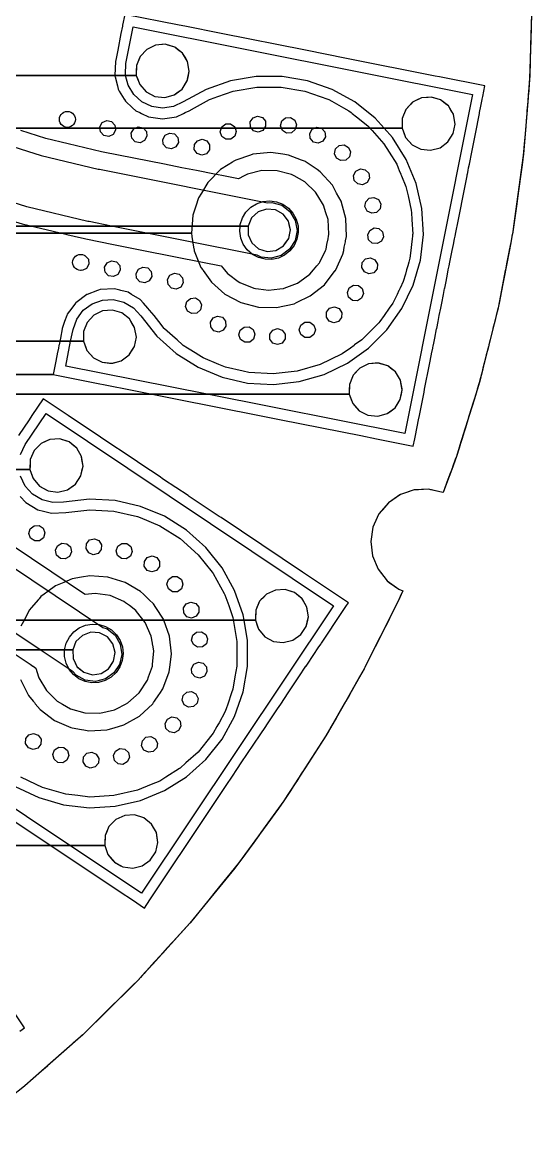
# Model space of a CAD drawing. Extents: x -26490 to 26500, y -26498 to 26498.
# Drawn here: x 16952 to 26500, y -21224 to -395 of the extents above; entities that cross this region are included whole.
import ezdxf

# ---------------------------------------------------------------- set-up
doc = ezdxf.new("R2010")
doc.units = 0
for name, color, linetype in [('L0D0', 1, 'CONTINUOUS'), ('L1D0', 2, 'CONTINUOUS'), ('L2D0', 3, 'CONTINUOUS'), ('L3D0', 4, 'CONTINUOUS')]:
    doc.layers.add(name, color=color, linetype=linetype)

msp = doc.modelspace()

# ---------------------------------------------------------------- linework, layer by layer
at = {"layer": 'L0D0'}
for points in [[(26500, 0), (26487.704, -450), (26487.135, -470.81), (26483.426, -606.566), (26474.865, -919.876), (26470.672, -1073.307), (26461.644, -1403.705), (26461.186, -1420.462), (26460.457, -1447.144), (26448.789, -1589.196), (26440.902, -1685.215), (26432.677, -1785.353), (26428.625, -1834.682), (26427.815, -1844.543), (26425.213, -1876.217), (26415.144, -1998.801), (26410.644, -2053.586), (26407.72, -2089.19), (26406.583, -2103.031), (26401.369, -2166.509), (26380.025, -2426.361), (26359.752, -2673.18), (26347.12, -2826.968), (26341.945, -2889.97), (26319.075, -3056.361), (26310.163, -3121.199), (26302.798, -3174.785), (26293.454, -3242.768), (26292.56, -3249.274), (26288.961, -3275.457), (26237.696, -3648.441), (26194.364, -3963.705), (26177.023, -4089.869), (26144.819, -4324.17), (26136.433, -4367.49), (26135.668, -4371.442), (26129.26, -4404.543), (26119.478, -4455.071), (26099.397, -4558.801), (26077.869, -4670), (26035.189, -4890.461), (26021.694, -4960.169), (26006.879, -5036.697), (25991.12, -5118.099), (25964.845, -5253.824), (25940.532, -5379.412), (25939.681, -5383.806), (25938.097, -5391.986), (25933.264, -5416.952), (25932.147, -5422.723), (25918.308, -5494.21), (25886.255, -5659.778), (25869.666, -5745.466), (25867.977, -5752.196), (25833.003, -5891.567), (25805.215, -6002.303), (25772.474, -6132.776), (25770.297, -6141.453), (25726.67, -6315.308), (25718.252, -6348.853), (25694.625, -6443.005), (25692.883, -6449.947), (25680.323, -6500), (25652.536, -6610.729), (25651.337, -6615.508), (25603.264, -6807.081), (25571.826, -6932.361), (25518.752, -7143.86), (25517.308, -7149.614), (25479.912, -7270.292), (25462.375, -7326.883), (25423.874, -7451.128), (25327.125, -7763.338), (25302.145, -7843.947), (25210.142, -8140.842), (25191.98, -8199.451), (25088.796, -8532.426), (25071.737, -8578.425), (25031.038, -8688.168), (24951.607, -8902.347), (24929.959, -8960.72), (24838.516, -9207.291), (24833.726, -9204.705), (24568.073, -9144.753), (24296.097, -9158.696), (24037.969, -9245.5), (24008.023, -9265.881), (23986.483, -9280.541), (23812.831, -9398.728), (23679.617, -9556.877), (23637.384, -9607.015), (23604.814, -9678.626), (23524.637, -9854.913), (23482.954, -10124.038), (23515.424, -10394.428), (23619.642, -10646.032), (23662.459, -10700.536), (23787.877, -10860.187), (24007.651, -11021.012), (24081.949, -11048.855), (24060.665, -11097.857), (24008.651, -11217.606), (23980.675, -11273.451), (23953.591, -11327.516), (23897.37, -11439.745), (23602.851, -12027.664), (23596.36, -12040.622), (23567.79, -12097.653), (23404.648, -12423.316), (23386.609, -12459.326), (23384.383, -12463.77), (23360.241, -12511.961), (23274.548, -12661.959), (23104.353, -12959.87), (22983.37, -13171.639), (22933.749, -13258.496), (22783.83, -13520.914), (22759.824, -13562.935), (22744.17, -13590.336), (22652.823, -13750.23), (22642.114, -13768.975), (22314.639, -14275.765), (22245.797, -14382.302), (22143.065, -14541.287), (22052.763, -14681.035), (21918.889, -14888.214), (21856.415, -14984.897), (21602.189, -15334.809), (21005.487, -16156.098), (20569.867, -16691.547), (20446.469, -16843.224), (20104.632, -17263.398), (20091.871, -17279.083), (19987.086, -17394.398), (19973.954, -17408.85), (19861.81, -17532.264), (19791.342, -17609.814), (19118.293, -18350.501), (18377.141, -19081.598), (18157.059, -19298.694), (18135.1, -19320.355), (18087.658, -19367.153), (17905.763, -19527.957), (17003.043, -20326.006), (15867.684, -21224.199)], [(14170.61, -6994.778), (17532.264, -6994.778), (18281.75, -7143.86), (18917.367, -7270.292), (19201.869, -7326.883), (19826.491, -7451.128), (21396.077, -7763.338), (21801.326, -7843.947), (23293.919, -8140.842), (23588.566, -8199.451), (24280.067, -8336.999), (24307.427, -8199.451), (24319.085, -8140.842), (24378.141, -7843.947), (24394.175, -7763.338), (24456.278, -7451.128), (24480.992, -7326.883), (24492.248, -7270.292), (24517.397, -7143.86), (24559.466, -6932.361), (24584.386, -6807.081), (24622.492, -6615.508), (24623.443, -6610.729), (24645.468, -6500), (24655.424, -6449.947), (24656.805, -6443.005), (24675.533, -6348.853), (24682.205, -6315.308), (24716.787, -6141.453), (24718.513, -6132.776), (24744.466, -6002.303), (24766.493, -5891.567), (24794.216, -5752.196), (24812.599, -5659.778), (24845.532, -5494.21), (24859.752, -5422.723), (24860.9, -5416.952), (24865.866, -5391.986), (24867.493, -5383.806), (24868.367, -5379.412), (24893.348, -5253.824), (24920.346, -5118.099), (24936.538, -5036.697), (24951.76, -4960.169), (24965.626, -4890.461), (25009.478, -4670), (25031.597, -4558.801), (25052.23, -4455.071), (25062.281, -4404.543), (25068.865, -4371.442), (25069.651, -4367.49), (25124.873, -4089.869), (25149.969, -3963.705), (25212.679, -3648.441), (25286.87, -3275.457), (25292.078, -3249.274), (25293.372, -3242.768), (25306.895, -3174.785), (25317.554, -3121.199), (25330.451, -3056.361), (25376.08, -2826.968), (25406.671, -2673.18), (25455.766, -2426.361), (25507.454, -2166.509), (25520.08, -2103.031), (25522.833, -2089.19), (25529.915, -2053.586), (25540.813, -1998.801), (25565.196, -1876.217), (25571.496, -1844.543), (25573.458, -1834.682), (25583.27, -1785.353), (25603.189, -1685.215), (25622.288, -1589.196), (24774.005, -1420.462), (24689.762, -1403.705), (23028.739, -1073.307), (22257.389, -919.876), (20682.273, -606.566), (19999.781, -470.81), (19895.162, -450), (18874.486, -246.975), (18834.102, -450), (18829.963, -470.81), (18802.959, -606.566), (18740.637, -919.876), (18710.118, -1073.307), (18698.904, -1129.682), (18685.945, -1393.478), (18688.507, -1403.705), (18692.704, -1420.462), (18734.969, -1589.196), (18750.119, -1649.678), (18771.419, -1685.215), (18831.44, -1785.353), (18861.007, -1834.682), (18866.917, -1844.543), (18885.902, -1876.217), (19021.152, -1998.801), (19081.598, -2053.586), (19156.877, -2089.19), (19186.141, -2103.031), (19320.355, -2166.509), (19581.611, -2205.263), (19842.867, -2166.509), (19977.081, -2103.031), (20006.345, -2089.19), (20081.624, -2053.586), (20180.751, -1998.801), (20402.551, -1876.217), (20459.861, -1844.543), (20477.703, -1834.682), (20618.676, -1785.353), (20904.853, -1685.215), (21351.003, -1609.41), (21803.549, -1609.411), (22249.7, -1685.215), (22535.878, -1785.353), (22676.85, -1834.681), (22676.852, -1834.682), (22694.694, -1844.543), (22752.004, -1876.217), (22973.802, -1998.801), (23072.928, -2053.586), (23117.574, -2089.19), (23134.93, -2103.031), (23214.529, -2166.509), (23426.742, -2335.743), (23507.723, -2426.361), (23728.294, -2673.18), (23824.925, -2826.968), (23969.062, -3056.361), (23995.919, -3121.199), (24018.115, -3174.785), (24046.275, -3242.768), (24048.97, -3249.274), (24059.815, -3275.457), (24142.244, -3474.458), (24181.955, -3648.441), (24242.946, -3915.657), (24245.644, -3963.705), (24252.729, -4089.869), (24268.32, -4367.49), (24267.875, -4371.442), (24264.145, -4404.543), (24258.452, -4455.071), (24246.764, -4558.801), (24234.235, -4670), (24217.65, -4817.19), (24196.541, -4890.461), (24176.458, -4960.169), (24154.411, -5036.697), (24130.96, -5118.099), (24092.37, -5252.049), (24091.515, -5253.824), (24031.035, -5379.412), (24028.919, -5383.806), (24024.98, -5391.986), (24012.957, -5416.952), (24010.178, -5422.723), (23975.752, -5494.21), (23896.018, -5659.778), (23830.444, -5752.196), (23731.555, -5891.567), (23652.983, -6002.303), (23634.143, -6028.856), (23521.546, -6141.453), (23347.69, -6315.308), (23314.145, -6348.853), (23181.451, -6443.005), (23171.667, -6449.947), (23101.124, -6500), (22945.067, -6610.729), (22935.143, -6615.508), (22537.338, -6807.081), (22102.479, -6932.361), (21652.779, -6983.031), (21200.946, -6957.656), (21090.122, -6932.361), (20759.747, -6856.955), (20639.34, -6807.081), (20341.65, -6683.774), (20233.006, -6615.508), (20225.4, -6610.729), (20049.177, -6500), (19969.518, -6449.947), (19958.47, -6443.005), (19853.114, -6348.853), (19815.577, -6315.308), (19621.033, -6141.453), (19614.113, -6132.776), (19510.064, -6002.303), (19421.755, -5891.567), (19338.875, -5787.639), (19306.751, -5752.196), (19222.988, -5659.778), (19161.506, -5591.943), (18998.449, -5494.21), (18934.967, -5456.16), (18801.478, -5422.723), (18778.439, -5416.952), (18678.768, -5391.986), (18414.971, -5404.945), (18381.414, -5416.952), (18365.286, -5422.723), (18166.295, -5493.924), (18165.909, -5494.21), (17954.156, -5651.256), (17947.836, -5659.778), (17879.294, -5752.196), (17796.823, -5863.395), (17786.743, -5891.567), (17747.121, -6002.303), (17707.845, -6112.071), (17703.727, -6132.776), (17702.001, -6141.453), (17667.419, -6315.308), (17660.747, -6348.853), (17642.019, -6443.005), (17640.638, -6449.947), (17630.682, -6500), (17608.656, -6610.729), (17607.705, -6615.508), (17569.599, -6807.081), (17544.679, -6932.361), (17532.264, -6994.778), (14170.61, -6994.778)], [(16684.141, -4089.869), (16954.068, -4174.71), (17768.556, -4367.49), (17785.253, -4371.442), (17925.103, -4404.543), (18116.832, -4449.923), (18142.716, -4455.071), (18664.202, -4558.801), (19223.237, -4670), (20331.57, -4890.461), (20682.016, -4960.169), (20744.32, -5036.697), (20800.744, -5106.003), (20817.121, -5118.099), (21000.876, -5253.824), (21027.577, -5273.546), (21288.951, -5379.412), (21321.665, -5383.806), (21382.566, -5391.986), (21568.441, -5416.952), (21779.375, -5391.986), (21848.486, -5383.806), (21859.844, -5379.412), (22111.49, -5282.058), (22150.999, -5253.824), (22340.927, -5118.099), (22409.353, -5036.697), (22473.682, -4960.169), (22522.382, -4902.234), (22528.035, -4890.461), (22633.898, -4670), (22644.451, -4648.024), (22662.199, -4558.801), (22682.832, -4455.071), (22692.883, -4404.543), (22699.467, -4371.442), (22699.25, -4367.49), (22683.971, -4089.869), (22644.07, -3963.705), (22598.937, -3820.995), (22491.323, -3648.441), (22449.709, -3581.716), (22245.663, -3387.065), (22046.372, -3275.457), (21999.619, -3249.274), (21975.082, -3242.768), (21727.038, -3177), (21445.047, -3174.785), (21171.364, -3242.768), (21159.306, -3249.274), (21110.781, -3275.457), (21005.866, -3332.066), (20721.274, -3275.457), (20589.643, -3249.274), (20556.935, -3242.768), (20215.161, -3174.785), (19945.766, -3121.199), (19619.803, -3056.361), (18466.566, -2826.968), (18440.682, -2821.819), (17812.687, -2673.18), (17394.398, -2574.176), (16924.114, -2426.361)], [(16258.444, -2562.825), (17306.863, -2892.355), (18376.302, -3145.478), (18402.186, -3150.627), (18523.637, -3174.785), (21548.854, -3776.538), (21631.751, -3769.821), (21816.701, -3824.761), (21969.315, -3942.802), (22068.982, -4108.002), (22102.241, -4298.051), (22064.601, -4487.28), (21961.145, -4650.135), (21805.845, -4764.619), (21619.676, -4815.272), (21427.781, -4795.252), (21353.764, -4757.323), (18622.048, -4213.951), (21184.962, -4213.951), (21187.139, -4380.266), (21256.775, -4531.317), (21381.827, -4640.986), (21540.675, -4690.309), (21705.852, -4670.759), (21848.797, -4585.716), (21944.793, -4449.885), (21977.242, -4286.751), (21940.534, -4124.523), (21841.014, -3991.251), (21695.892, -3909.979), (21530.261, -3894.759), (21372.759, -3948.224), (21250.62, -4061.129), (21184.962, -4213.951), (18622.048, -4213.951), (18207.096, -4131.412), (18181.212, -4126.263), (17041.604, -3856.532), (15924.395, -3505.381)], [(16758.327, -15334.809), (18788.829, -16691.547), (19015.83, -16843.224), (19241.425, -16993.962), (19342.145, -16843.224), (19443.492, -16691.547), (20350.035, -15334.809), (20648.44, -14888.214), (20786.873, -14681.035), (20880.25, -14541.287), (20986.48, -14382.302), (21057.666, -14275.765), (21408.817, -13750.23), (21515.654, -13590.336), (21533.963, -13562.935), (21562.041, -13520.914), (21737.383, -13258.496), (21795.419, -13171.639), (21936.919, -12959.87), (22135.977, -12661.959), (22268.403, -12463.77), (22271.372, -12459.326), (22295.433, -12423.316), (22513.034, -12097.653), (22551.141, -12040.622), (22559.799, -12027.664), (22952.634, -11439.745), (23027.624, -11327.516), (23063.749, -11273.451), (22800.954, -11097.857), (22206.321, -10700.536), (20676.924, -9678.626), (20645.422, -9657.577), (20494.714, -9556.877), (20081.148, -9280.541), (20059.208, -9265.881), (19602.502, -8960.72), (19515.141, -8902.347), (19194.599, -8688.168), (19030.357, -8578.425), (18463.183, -8199.451), (18375.468, -8140.842), (17931.133, -7843.947), (17810.493, -7763.338), (17343.238, -7451.128), (17134.625, -7763.338), (17080.764, -7843.947), (16882.385, -8140.842)], [(16921.689, -8496.265), (17009.518, -8310.565), (17398.417, -7728.536), (22786.341, -11328.631), (19186.245, -16716.554), (17845.086, -15820.42), (18498.742, -15820.42), (18559.144, -15993.958), (18678.157, -16133.957), (18839.706, -16221.51), (19021.974, -16244.793), (19200.346, -16200.66), (19350.729, -16095.073), (19452.815, -15942.291), (19492.816, -15762.948), (19465.329, -15581.265), (19374.068, -15421.781), (19231.357, -15306.034), (19056.47, -15249.656), (18873.027, -15260.262), (18705.802, -15336.419), (18577.381, -15467.841), (18505.107, -15636.78), (18498.742, -15820.42), (17845.086, -15820.42), (13798.322, -13116.459)], [(16902.642, -8774.257), (17097.173, -8774.257), (17157.575, -8947.795), (17276.588, -9087.795), (17438.137, -9175.348), (17620.405, -9198.631), (17798.777, -9154.498), (17949.161, -9048.911), (18051.247, -8896.128), (18091.247, -8716.786), (18063.76, -8535.103), (17972.499, -8375.619), (17829.788, -8259.872), (17654.901, -8203.494), (17471.458, -8214.1), (17304.234, -8290.256), (17175.812, -8421.679), (17103.538, -8590.618), (17097.173, -8774.257), (16902.642, -8774.257)], [(16822.925, -14713.55), (17260.945, -14924.488), (17728.111, -15059.077), (18211.219, -15113.51), (18696.62, -15086.251), (19170.596, -14978.068), (19619.754, -14792.021), (20031.402, -14533.365), (20393.908, -14209.41), (20697.026, -13829.311), (20932.194, -13403.808), (21092.764, -12944.924), (21174.201, -12465.628), (21174.2, -11979.463), (21109.142, -11596.554), (21321.039, -11596.554), (21381.441, -11770.092), (21500.454, -11910.091), (21662.003, -11997.644), (21844.271, -12020.927), (22022.643, -11976.795), (22173.026, -11871.208), (22275.112, -11718.425), (22315.113, -11539.083), (22287.626, -11357.4), (22196.364, -11197.915), (22053.654, -11082.169), (21878.767, -11025.79), (21695.324, -11036.396), (21528.099, -11112.553), (21399.678, -11243.976), (21327.404, -11412.915), (21321.039, -11596.554), (21109.142, -11596.554), (21092.765, -11500.166), (20932.194, -11041.282), (20697.027, -10615.779), (20393.907, -10235.68), (20031.402, -9911.724), (19619.754, -9653.069), (19170.595, -9467.022), (18696.619, -9358.84), (18211.219, -9331.58), (17728.11, -9386.014), (17522.935, -9396.093), (17323.668, -9346.18), (17147.472, -9240.571), (17009.518, -9088.364), (16921.689, -8902.663)], [(16916.696, -9280.541), (17020.594, -9395.173), (17247.132, -9530.956), (17350.616, -9556.877), (17503.332, -9595.13), (17767.128, -9582.171), (17991.619, -9556.877), (18216.828, -9531.502), (18668.662, -9556.877), (19109.86, -9657.577), (19160.677, -9678.626), (19527.957, -9830.758), (19911.138, -10071.527), (20248.575, -10373.079), (20509.714, -10700.536), (20530.733, -10726.893), (20735.757, -11097.857), (20749.637, -11122.972), (20802.292, -11273.451), (20821.21, -11327.516), (20860.481, -11439.745), (20899.103, -11550.121), (20974.907, -11996.273), (20974.907, -12097.653), (20974.908, -12423.316), (20974.908, -12448.818), (20973.123, -12459.326), (20972.368, -12463.77), (20938.694, -12661.959), (20899.104, -12894.969), (20876.394, -12959.87), (20802.293, -13171.639), (20771.901, -13258.496), (20749.638, -13322.119), (20639.767, -13520.914), (20616.543, -13562.935), (20601.399, -13590.336), (20530.732, -13718.197), (20505.187, -13750.23), (20248.576, -14072.011), (20020.575, -14275.765), (19911.139, -14373.563), (19897.231, -14382.302), (19644.208, -14541.287), (19527.957, -14614.332), (19366.921, -14681.035), (19109.86, -14787.513), (18668.661, -14888.214), (18216.828, -14913.588), (17991.628, -14888.214), (17767.129, -14862.919), (17332.27, -14737.639), (17214.73, -14681.035), (16924.54, -14541.287)], [(16611.457, -12097.653), (17098.846, -12423.316), (17152.739, -12459.326), (17159.39, -12463.77), (17209.517, -12497.264), (17258.771, -12661.959), (17263.398, -12677.432), (17408.85, -12919.026), (17450.341, -12959.87), (17609.814, -13116.858), (17704.127, -13171.639), (17853.663, -13258.496), (18125.075, -13335.042), (18406.997, -13341.686), (18681.713, -13278.01), (18719.279, -13258.496), (18886.487, -13171.639), (18931.964, -13148.016), (19142.023, -12959.87), (19298.694, -12725.396), (19320.972, -12661.959), (19390.571, -12463.77), (19392.132, -12459.326), (19395.251, -12423.316), (19416.464, -12178.378), (19403.028, -12097.653), (19393.535, -12040.622), (19391.378, -12027.664), (19370.163, -11900.205), (19256.139, -11642.287), (19096.468, -11439.745), (19081.554, -11420.827), (18959.287, -11327.516), (18888.445, -11273.451), (18857.38, -11249.743), (18597.702, -11139.783), (18318.836, -11097.857), (18131.763, -11117.024), (18103.078, -11097.857), (17508.445, -10700.536), (15979.049, -9678.626)], [(15795.711, -9953.011), (18463.327, -11735.456), (18542.484, -11760.974), (18692.331, -11882.508), (18788.155, -12049.966), (18817.016, -12240.733), (18775.015, -12429.043), (18667.826, -12589.463), (18509.923, -12700.331), (18322.633, -12746.67), (18131.252, -12722.223), (17961.624, -12630.292), (17907.757, -12566.925), (17290.978, -12154.806), (17898.109, -12154.806), (17904.639, -12321.007), (17978.204, -12470.183), (18106.085, -12576.54), (18266.17, -12621.689), (18430.779, -12597.822), (18571.447, -12509.066), (18663.855, -12370.768), (18692.023, -12206.841), (18651.08, -12045.63), (18548.107, -11915.008), (18400.908, -11837.563), (18234.935, -11826.685), (18078.886, -11884.254), (17959.744, -12000.317), (17898.109, -12154.806), (17290.978, -12154.806), (15240.14, -10784.481)], [(16908.253, -19298.694), (16993.962, -19241.425), (15903.754, -17609.814)]]:
    msp.add_lwpolyline(points, dxfattribs=at)
msp.add_lwpolyline([(24122.928, -8101.824), (20418.175, -7364.903), (23080.427, -7364.903), (23144.821, -7537), (23267.036, -7674.213), (23430.565, -7758.011), (23613.322, -7777.078), (23790.626, -7728.837), (23938.531, -7619.804), (24037.061, -7464.705), (24072.909, -7284.486), (24041.233, -7103.487), (23946.311, -6946.153), (23800.965, -6833.733), (23624.823, -6781.41), (23441.674, -6796.25), (23276.253, -6876.249), (23150.901, -7010.603), (23082.549, -7181.166), (23080.427, -7364.903), (20418.175, -7364.903), (17767.439, -6837.639), (17859.693, -6373.845), (18098.037, -6373.845), (18162.432, -6545.941), (18284.647, -6683.155), (18448.176, -6766.953), (18630.932, -6786.019), (18808.237, -6737.778), (18956.142, -6628.745), (19054.671, -6473.646), (19090.519, -6293.427), (19058.844, -6112.429), (18963.922, -5955.094), (18818.575, -5842.674), (18642.434, -5790.351), (18459.284, -5805.191), (18293.864, -5885.19), (18168.512, -6019.544), (18100.159, -6190.107), (18098.037, -6373.845), (17859.693, -6373.845), (17904.002, -6151.089), (17973.207, -5957.675), (18095.577, -5792.678), (18260.575, -5670.308), (18453.989, -5601.102), (18659.164, -5591.023), (18858.43, -5640.936), (19034.628, -5746.545), (19172.581, -5898.753), (19475.7, -6278.853), (19838.206, -6602.807), (20249.853, -6861.462), (20699.012, -7047.511), (21172.988, -7155.693), (21658.389, -7182.951), (22141.498, -7128.518), (22608.662, -6993.931), (23046.682, -6782.992), (23443.18, -6501.661), (23786.951, -6157.891), (24068.28, -5761.393), (24279.22, -5323.373), (24413.807, -4856.208), (24468.241, -4373.1), (24440.981, -3887.699), (24332.8, -3413.722), (24146.752, -2964.565), (23888.097, -2552.916), (23735.816, -2382.514), (24071.485, -2382.514), (24135.88, -2554.611), (24258.095, -2691.824), (24421.624, -2775.622), (24604.381, -2794.689), (24781.685, -2746.448), (24929.59, -2637.415), (25028.119, -2482.316), (25063.967, -2302.097), (25032.292, -2121.098), (24937.37, -1963.764), (24792.024, -1851.344), (24615.882, -1799.021), (24432.732, -1813.86), (24267.312, -1893.86), (24141.96, -2028.213), (24073.608, -2198.777), (24071.485, -2382.514), (23735.816, -2382.514), (23564.141, -2190.411), (23184.042, -1887.292), (22758.538, -1652.125), (22299.655, -1491.554), (21820.359, -1410.118), (21334.193, -1410.119), (20854.897, -1491.554), (20396.013, -1652.124), (19970.51, -1887.292), (19784.811, -1975.121), (19581.611, -2005.263), (19378.412, -1975.121), (19192.712, -1887.292), (19040.504, -1749.338), (18934.895, -1573.141), (18889.386, -1391.455), (19089.096, -1391.455), (19153.491, -1563.552), (19275.705, -1700.765), (19439.234, -1784.563), (19621.991, -1803.63), (19799.295, -1755.389), (19947.201, -1646.356), (20045.73, -1491.257), (20081.578, -1311.038), (20049.903, -1130.039), (19954.981, -972.705), (19809.634, -860.285), (19633.492, -807.962), (19450.343, -822.802), (19284.923, -902.801), (19159.571, -1037.155), (19091.218, -1207.718), (19089.096, -1391.455), (18889.386, -1391.455), (18884.982, -1373.875), (18895.061, -1168.7), (19031.625, -482.15), (25387.113, -1746.335)], close=True, dxfattribs=at)
at = {"layer": 'L1D0'}
for points in [[(26500, 0), (26480.221, -723.842), (26460.457, -1447.144), (26439.625, -1700.765), (26435.138, -1755.389), (26432.742, -1784.563), (26431.176, -1803.63), (26430.336, -1813.86), (26375.429, -2482.316), (26362.689, -2637.415), (26341.945, -2889.97), (26159.968, -4213.951), (26144.819, -4324.17), (26133.959, -4380.266), (26104.717, -4531.317), (26073.937, -4690.309), (25869.666, -5745.466), (25845.273, -5842.674), (25800.889, -6019.544), (25686.936, -6473.646), (25634.362, -6683.155), (25609.706, -6781.41), (25608.549, -6786.019), (25585.907, -6876.249), (25568.365, -6946.153), (25528.883, -7103.487), (25517.308, -7149.614), (25475.513, -7284.486), (25450.593, -7364.903), (25419.666, -7464.705), (25302.145, -7843.947), (25187.44, -8214.1), (25163.841, -8290.256), (25137.388, -8375.619), (25088.796, -8532.426), (25087.803, -8535.103), (24999.11, -8774.257), (24882.831, -9087.795), (24838.515, -9207.291), (24833.726, -9204.705), (24568.073, -9144.753), (24296.097, -9158.696), (24037.969, -9245.5), (23812.831, -9398.728), (23700.807, -9531.721), (23637.384, -9607.015), (23524.637, -9854.913), (23482.954, -10124.038), (23515.424, -10394.428), (23619.642, -10646.032), (23787.877, -10860.187), (24007.651, -11021.012), (24081.95, -11048.855), (24028.537, -11171.823), (24008.651, -11217.606), (23847.606, -11539.083), (23818.816, -11596.554), (23757.247, -11719.459), (23430.972, -12370.768), (23374.379, -12483.738), (23361.691, -12509.066), (23360.241, -12511.961), (23115.332, -12940.651), (22983.357, -13171.661), (22840.056, -13422.496), (22642.114, -13768.975), (22315.213, -14274.876), (22245.797, -14382.302), (22181.415, -14481.937), (22094.891, -14615.84), (22073.359, -14649.162), (21977.113, -14798.109), (21856.415, -14984.897), (21753.27, -15126.864), (21005.487, -16156.098), (20969.233, -16200.66), (20933.328, -16244.793), (20091.871, -17279.083), (19781.718, -17620.405), (19750.372, -17654.901), (19619.634, -17798.777), (19591.455, -17829.788), (19527.516, -17900.153), (19365.105, -18078.886), (19345.775, -18100.159), (19194.923, -18266.17), (19169.758, -18293.864), (19118.293, -18350.501), (19036.911, -18430.779), (18087.658, -19367.153), (17945.513, -19492.816), (17786.386, -19633.492), (17431.531, -19947.201), (17422.731, -19954.981), (17315.359, -20049.903), (17003.043, -20326.006), (15867.684, -21224.199)], [(5050, -1391.455), (19089.096, -1391.455), (19153.491, -1563.552), (19275.705, -1700.765), (19382.302, -1755.389), (19439.234, -1784.563), (19621.991, -1803.63), (19692.069, -1784.563), (19799.295, -1755.389), (19873.394, -1700.765), (19947.201, -1646.356), (20045.73, -1491.257), (20081.578, -1311.038), (20049.903, -1130.039), (19954.981, -972.705), (19809.634, -860.285), (19633.492, -807.962), (19450.343, -822.802), (19284.923, -902.801), (19159.571, -1037.155), (19091.218, -1207.718), (19089.096, -1391.455), (5050, -1391.455)], [(5050, -2382.514), (24071.485, -2382.514), (24108.829, -2482.316), (24135.88, -2554.611), (24209.633, -2637.415), (24258.095, -2691.824), (24421.624, -2775.622), (24604.381, -2794.689), (24781.685, -2746.448), (24929.59, -2637.415), (25028.119, -2482.316), (25063.967, -2302.097), (25032.292, -2121.098), (24937.37, -1963.764), (24792.024, -1851.344), (24665.837, -1813.86), (24631.398, -1803.63), (24615.882, -1799.021), (24558.996, -1803.63), (24432.732, -1813.86), (24267.312, -1893.86), (24141.96, -2028.213), (24073.608, -2198.777), (24071.485, -2382.514), (5050, -2382.514)], [(5050, -4213.951), (21184.962, -4213.951), (21187.139, -4380.266), (21256.775, -4531.317), (21381.827, -4640.986), (21540.675, -4690.309), (21705.852, -4670.759), (21848.797, -4585.716), (21887.242, -4531.317), (21944.793, -4449.885), (21958.641, -4380.266), (21977.242, -4286.751), (21960.769, -4213.951), (21940.534, -4124.523), (21841.014, -3991.251), (21695.892, -3909.979), (21530.261, -3894.759), (21372.759, -3948.224), (21250.62, -4061.129), (21184.962, -4213.951), (5050, -4213.951)], [(-18098.037, -6373.845), (18098.037, -6373.845), (18135.381, -6473.646), (18162.432, -6545.941), (18284.647, -6683.155), (18448.176, -6766.953), (18586.753, -6781.41), (18630.932, -6786.019), (18647.872, -6781.41), (18808.237, -6737.778), (18882.334, -6683.155), (18956.142, -6628.745), (19054.671, -6473.646), (19090.519, -6293.427), (19058.844, -6112.429), (19002.805, -6019.544), (18963.922, -5955.094), (18818.575, -5842.674), (18642.434, -5790.351), (18459.284, -5805.191), (18381.778, -5842.674), (18293.864, -5885.19), (18168.512, -6019.544), (18100.159, -6190.107), (18098.037, -6373.845), (-18098.037, -6373.845)], [(-23080.427, -7364.903), (23080.427, -7364.903), (23117.77, -7464.705), (23144.821, -7537), (23267.036, -7674.213), (23430.565, -7758.011), (23613.322, -7777.078), (23790.626, -7728.837), (23938.531, -7619.804), (24037.061, -7464.705), (24056.913, -7364.903), (24072.909, -7284.486), (24049.306, -7149.614), (24041.233, -7103.487), (23946.311, -6946.153), (23855.933, -6876.249), (23800.965, -6833.733), (23640.339, -6786.019), (23624.823, -6781.41), (23567.941, -6786.019), (23441.674, -6796.25), (23276.253, -6876.249), (23211.033, -6946.153), (23150.901, -7010.603), (23113.678, -7103.487), (23095.193, -7149.614), (23082.549, -7181.166), (23081.356, -7284.486), (23080.427, -7364.903), (-23080.427, -7364.903)], [(-17097.173, -8774.257), (17097.173, -8774.257), (17157.575, -8947.795), (17276.588, -9087.795), (17438.137, -9175.348), (17620.405, -9198.631), (17798.777, -9154.498), (17893.78, -9087.795), (17949.161, -9048.911), (18051.247, -8896.128), (18078.429, -8774.257), (18091.247, -8716.786), (18063.76, -8535.103), (17972.499, -8375.619), (17867.25, -8290.256), (17829.788, -8259.872), (17687.801, -8214.1), (17654.901, -8203.494), (17471.458, -8214.1), (17304.234, -8290.256), (17220.82, -8375.619), (17175.812, -8421.679), (17127.288, -8535.103), (17103.538, -8590.618), (17097.173, -8774.257), (-17097.173, -8774.257)], [(11652.24, -11596.554), (21321.039, -11596.554), (21363.818, -11719.459), (21381.441, -11770.092), (21500.454, -11910.091), (21662.003, -11997.644), (21844.271, -12020.927), (22022.643, -11976.795), (22173.026, -11871.208), (22274.421, -11719.459), (22275.112, -11718.425), (22302.294, -11596.554), (22315.113, -11539.083), (22287.626, -11357.4), (22207.632, -11217.606), (22196.364, -11197.915), (22164.194, -11171.823), (22053.654, -11082.169), (21878.767, -11025.79), (21695.324, -11036.396), (21528.099, -11112.553), (21470.183, -11171.823), (21425.446, -11217.606), (21399.678, -11243.976), (21327.404, -11412.915), (21323.031, -11539.083), (21321.039, -11596.554), (11652.24, -11596.554)], [(-17898.109, -12154.806), (17898.109, -12154.806), (17904.639, -12321.007), (17929.178, -12370.768), (17978.204, -12470.183), (17994.502, -12483.738), (18024.956, -12509.066), (18106.085, -12576.54), (18266.17, -12621.689), (18430.779, -12597.822), (18571.447, -12509.066), (18588.371, -12483.738), (18663.855, -12370.768), (18692.023, -12206.841), (18651.08, -12045.63), (18548.107, -11915.008), (18400.908, -11837.563), (18234.935, -11826.685), (18078.886, -11884.254), (17959.744, -12000.317), (17898.109, -12154.806), (-17898.109, -12154.806)], [(-18498.742, -15820.42), (18498.742, -15820.42), (18559.144, -15993.958), (18678.157, -16133.957), (18801.234, -16200.66), (18839.706, -16221.51), (19021.974, -16244.793), (19200.346, -16200.66), (19350.729, -16095.073), (19452.815, -15942.291), (19492.816, -15762.948), (19465.329, -15581.265), (19374.068, -15421.781), (19231.357, -15306.034), (19056.47, -15249.656), (18873.027, -15260.262), (18705.802, -15336.419), (18577.381, -15467.841), (18505.107, -15636.78), (18498.742, -15820.42), (-18498.742, -15820.42)]]:
    msp.add_lwpolyline(points, dxfattribs=at)
at = {"layer": 'L2D0'}
for points in [[(26500, 0), (26487.704, -450), (26487.641, -452.321), (26486.137, -507.375), (26477.923, -807.962), (26477.8, -812.444), (26477.517, -822.802), (26475.331, -902.801), (26471.245, -1052.327), (26466.999, -1207.718), (26464.176, -1311.038), (26461.979, -1391.455), (26460.457, -1447.144), (26450.895, -1563.552), (26435.781, -1747.556), (26435.138, -1755.389), (26432.742, -1784.563), (26430.336, -1813.86), (26427.257, -1851.344), (26423.765, -1893.86), (26420.885, -1928.92), (26410.724, -2052.625), (26406.202, -2107.679), (26349.772, -2794.689), (26343.65, -2869.224), (26342.447, -2883.864), (26341.945, -2889.97), (26329.871, -2977.816), (26325.955, -3006.306), (26324.489, -3016.969), (26317.561, -3067.375), (26305.207, -3157.255), (26244.992, -3595.353), (26211.366, -3840), (26144.819, -4324.17), (26128.541, -4408.255), (26112.925, -4488.92), (26088.976, -4612.625), (26078.318, -4667.679), (26077.869, -4670), (26006.879, -5036.697), (26004.304, -5050), (25888.524, -5648.058), (25869.666, -5745.466), (25732.161, -6293.427), (25686.937, -6473.646), (25668.795, -6545.941), (25648.016, -6628.745), (25609.706, -6781.41), (25608.549, -6786.019), (25596.576, -6833.733), (25568.365, -6946.153), (25517.308, -7149.614), (25507.531, -7181.166), (25501.695, -7200), (25482.474, -7262.026), (25475.514, -7284.486), (25450.593, -7364.903), (25419.666, -7464.705), (25397.263, -7537), (25371.603, -7619.804), (25354.743, -7674.213), (25341.33, -7717.497), (25328.776, -7758.011), (25322.867, -7777.078), (25302.145, -7843.947), (25255.917, -7993.125), (25173.256, -8259.872), (25088.796, -8532.426), (25087.803, -8535.103), (25067.215, -8590.618), (25020.424, -8716.786), (24999.11, -8774.257), (24967.022, -8860.779), (24858.094, -9154.498), (24838.515, -9207.291), (24833.726, -9204.705), (24611.254, -9154.498), (24568.073, -9144.753), (24377.984, -9154.498), (24296.097, -9158.696), (24151.591, -9207.291), (24037.969, -9245.5), (23812.831, -9398.728), (23637.384, -9607.015), (23524.637, -9854.913), (23482.954, -10124.038), (23515.424, -10394.428), (23619.642, -10646.032), (23787.877, -10860.187), (23829.666, -10890.767), (24007.651, -11021.012), (24081.95, -11048.856), (24076.325, -11061.806), (24054.282, -11112.553), (24034.983, -11156.984), (24017.204, -11197.915), (24008.651, -11217.606), (23936.494, -11361.646), (23827.602, -11579.015), (23499.924, -12233.126), (23397.309, -12437.965), (23360.241, -12511.961), (23147.133, -12884.986), (23082.498, -12998.123), (23012.874, -13119.994), (22998.375, -13145.372), (22986.658, -13165.882), (22728.893, -13617.076), (22710.138, -13649.905), (22705.948, -13657.24), (22696.127, -13674.43), (22642.114, -13768.975), (22311.1, -14281.242), (22199.28, -14454.291), (21856.415, -14984.897), (21505.535, -15467.841), (21423.128, -15581.265), (21382.794, -15636.78), (21291.127, -15762.948), (21049.824, -16095.073), (21005.487, -16156.098), (20933.328, -16244.793), (20091.871, -17279.083), (19390.22, -18051.247), (19257.622, -18197.17), (19238.425, -18218.296), (19178.133, -18284.647), (19169.758, -18293.864), (19118.293, -18350.501), (19019.275, -18448.176), (18786.131, -18678.157), (18602.905, -18858.897), (18087.658, -19367.153), (18063.76, -19388.28), (17885.18, -19546.154), (17320.08, -20045.73), (17003.043, -20326.006), (16872.324, -20429.419)], [(8013.201, -1391.455), (19089.096, -1391.455), (19109.934, -1447.144), (19153.491, -1563.552), (19275.705, -1700.765), (19367.016, -1747.556), (19382.302, -1755.389), (19439.234, -1784.563), (19621.991, -1803.63), (19692.069, -1784.563), (19799.295, -1755.389), (19809.921, -1747.556), (19947.201, -1646.356), (19999.804, -1563.552), (20045.73, -1491.257), (20054.505, -1447.144), (20065.582, -1391.455), (20081.578, -1311.038), (20063.497, -1207.718), (20049.903, -1130.039), (20003.018, -1052.327), (19954.981, -972.705), (19864.603, -902.801), (19809.634, -860.285), (19683.45, -822.802), (19648.58, -812.444), (19633.492, -807.962), (19578.177, -812.444), (19450.343, -822.802), (19284.923, -902.801), (19159.571, -1037.155), (19153.491, -1052.327), (19091.218, -1207.718), (19090.025, -1311.038), (19089.096, -1391.455), (8013.201, -1391.455)], [(5550, -2382.514), (24071.485, -2382.514), (24135.88, -2554.611), (24258.095, -2691.824), (24421.624, -2775.622), (24604.381, -2794.689), (24781.685, -2746.448), (24929.59, -2637.415), (25028.119, -2482.316), (25063.967, -2302.097), (25032.292, -2121.098), (25024.196, -2107.679), (24990.981, -2052.625), (24937.37, -1963.764), (24892.321, -1928.92), (24846.992, -1893.86), (24792.024, -1851.344), (24665.837, -1813.86), (24615.882, -1799.021), (24432.732, -1813.86), (24355.224, -1851.344), (24267.312, -1893.86), (24234.601, -1928.92), (24141.96, -2028.213), (24132.177, -2052.625), (24110.115, -2107.679), (24073.608, -2198.777), (24071.485, -2382.514), (5550, -2382.514)], [(7851.145, -4344.881), (20123.238, -4344.881), (20132.992, -4408.255), (20145.408, -4488.92), (20164.448, -4612.625), (20172.922, -4667.679), (20173.279, -4670), (20174.63, -4678.78), (20301.638, -4991.826), (20333.546, -5036.697), (20343.006, -5050), (20497.417, -5267.143), (20751.412, -5489.89), (21049.929, -5648.058), (21376.875, -5733.12), (21714.625, -5740.49), (22044.971, -5669.77), (22090.662, -5648.058), (22350.103, -5524.775), (22613.571, -5313.319), (22818.682, -5050), (22821.173, -5046.802), (22825.796, -5036.697), (22961.716, -4739.594), (22975.559, -4670), (22976.021, -4667.679), (22986.972, -4612.625), (23007.126, -4511.3), (23011.578, -4488.92), (23027.623, -4408.255), (23015.342, -4070.648), (22951.739, -3840), (22925.535, -3744.973), (22843.45, -3595.353), (22763.042, -3448.788), (22536.624, -3198.06), (22477.437, -3157.255), (22347.068, -3067.375), (22273.955, -3016.969), (22258.488, -3006.306), (22185.226, -2977.816), (21943.628, -2883.864), (21838.347, -2869.224), (21609.017, -2837.334), (21272.695, -2869.224), (21229.567, -2883.864), (20952.793, -2977.816), (20907.346, -3006.306), (20890.337, -3016.969), (20809.931, -3067.375), (20666.557, -3157.255), (20429.419, -3397.868), (20309.583, -3595.353), (20254.162, -3686.684), (20204.593, -3840), (20150.234, -4008.131), (20123.238, -4344.881), (7851.145, -4344.881)], [(4670, -6373.845), (18098.037, -6373.845), (18135.381, -6473.646), (18162.432, -6545.941), (18236.185, -6628.745), (18284.647, -6683.155), (18448.176, -6766.953), (18586.753, -6781.41), (18630.932, -6786.019), (18647.872, -6781.41), (18808.237, -6737.778), (18956.142, -6628.745), (19008.745, -6545.941), (19054.671, -6473.646), (19090.519, -6293.427), (19058.844, -6112.429), (18963.922, -5955.094), (18818.575, -5842.674), (18642.434, -5790.351), (18459.284, -5805.191), (18293.864, -5885.19), (18168.512, -6019.544), (18100.159, -6190.107), (18098.966, -6293.427), (18098.037, -6373.845), (4670, -6373.845)], [(4644.198, -7364.903), (23080.427, -7364.903), (23117.77, -7464.705), (23144.821, -7537), (23218.574, -7619.804), (23267.036, -7674.213), (23351.503, -7717.497), (23430.565, -7758.011), (23613.322, -7777.078), (23683.4, -7758.011), (23790.626, -7728.837), (23806.009, -7717.497), (23864.724, -7674.213), (23938.531, -7619.804), (23991.134, -7537), (24037.061, -7464.705), (24056.913, -7364.903), (24072.909, -7284.486), (24068.978, -7262.026), (24058.123, -7200), (24054.827, -7181.166), (24041.233, -7103.487), (23946.311, -6946.153), (23800.965, -6833.733), (23640.339, -6786.019), (23624.823, -6781.41), (23567.941, -6786.019), (23441.674, -6796.25), (23364.167, -6833.733), (23276.253, -6876.249), (23211.033, -6946.153), (23150.901, -7010.603), (23082.549, -7181.166), (23082.331, -7200), (23081.615, -7262.026), (23081.356, -7284.486), (23080.427, -7364.903), (4644.198, -7364.903)], [(-17097.173, -8774.257), (17097.173, -8774.257), (17127.288, -8860.779), (17157.575, -8947.795), (17276.588, -9087.795), (17399.665, -9154.498), (17438.137, -9175.348), (17620.405, -9198.631), (17798.777, -9154.498), (17885.18, -9093.833), (17949.161, -9048.911), (18051.247, -8896.128), (18059.131, -8860.779), (18063.76, -8840.025), (18078.429, -8774.257), (18091.247, -8716.786), (18072.159, -8590.618), (18063.76, -8535.103), (18062.228, -8532.426), (17972.499, -8375.619), (17885.18, -8304.798), (17829.788, -8259.872), (17654.901, -8203.494), (17471.458, -8214.1), (17370.951, -8259.872), (17304.234, -8290.256), (17175.812, -8421.679), (17128.433, -8532.426), (17127.288, -8535.103), (17103.538, -8590.618), (17099.165, -8716.786), (17097.173, -8774.257), (-17097.173, -8774.257)], [(16921.496, -12710.228), (17007.677, -12884.986), (17063.47, -12998.123), (17070.915, -13013.219), (17159.194, -13119.994), (17180.176, -13145.372), (17197.133, -13165.882), (17286.18, -13273.585), (17555.688, -13477.288), (17864.907, -13613.349), (17885.18, -13617.076), (18063.76, -13649.905), (18103.661, -13657.24), (18197.17, -13674.43), (18534.563, -13657.24), (18559.728, -13649.905), (18672.36, -13617.076), (18858.897, -13562.706), (19152.687, -13395.922), (19400.096, -13165.882), (19413.8, -13145.372), (19430.757, -13119.994), (19512.188, -12998.123), (19529.413, -12972.344), (19587.784, -12884.986), (19705.634, -12568.378), (19721.839, -12437.965), (19747.293, -12233.126), (19710.515, -11897.304), (19603.521, -11596.554), (21321.039, -11596.554), (21381.441, -11770.092), (21500.454, -11910.091), (21662.003, -11997.644), (21844.271, -12020.927), (22022.643, -11976.795), (22173.026, -11871.208), (22275.112, -11718.425), (22306.206, -11579.015), (22315.113, -11539.083), (22288.268, -11361.646), (22287.626, -11357.4), (22207.632, -11217.606), (22196.364, -11197.915), (22145.898, -11156.984), (22091.116, -11112.553), (22053.654, -11082.169), (21990.488, -11061.806), (21878.767, -11025.79), (21695.324, -11036.396), (21639.529, -11061.806), (21528.099, -11112.553), (21484.683, -11156.984), (21444.687, -11197.915), (21425.446, -11217.606), (21399.678, -11243.976), (21349.337, -11361.646), (21327.404, -11412.915), (21321.647, -11579.015), (21321.039, -11596.554), (19603.521, -11596.554), (19597.281, -11579.015), (19456.569, -11361.646), (19413.698, -11295.419), (19332.413, -11217.606), (19311.844, -11197.915), (19269.087, -11156.984), (19222.673, -11112.553), (19169.662, -11061.806), (18878.328, -10890.767), (18555.403, -10791.525), (18218.296, -10769.43), (18063.76, -10795.521), (17885.18, -10825.672), (17731.205, -10890.767), (17574.015, -10957.221), (17431.379, -11061.806), (17362.169, -11112.553), (17301.573, -11156.984), (17266.717, -11197.915), (17249.949, -11217.606), (17127.288, -11361.646), (17082.543, -11414.19), (16998.259, -11579.015), (16928.734, -11714.976)], [(-18498.742, -15820.42), (18498.742, -15820.42), (18559.144, -15993.958), (18645.102, -16095.073), (18678.157, -16133.957), (18839.706, -16221.51), (19021.974, -16244.793), (19200.346, -16200.66), (19350.729, -16095.073), (19452.815, -15942.291), (19492.816, -15762.948), (19473.728, -15636.78), (19465.329, -15581.265), (19400.425, -15467.841), (19374.068, -15421.781), (19231.357, -15306.034), (19056.47, -15249.656), (18873.027, -15260.262), (18705.802, -15336.419), (18577.381, -15467.841), (18528.857, -15581.265), (18505.107, -15636.78), (18500.734, -15762.948), (18498.742, -15820.42), (-18498.742, -15820.42)]]:
    msp.add_lwpolyline(points, dxfattribs=at)
for points in [[(21629.195, -4839.531), (21501.524, -4836.745), (21377.936, -4804.591), (21265.094, -4744.803), (21169.082, -4660.603), (21095.077, -4556.531), (21047.066, -4438.198), (21027.639, -4311.981), (21035.497, -4213.951), (21184.962, -4213.951), (21187.139, -4380.266), (21256.775, -4531.317), (21381.827, -4640.986), (21540.675, -4690.309), (21705.852, -4670.759), (21848.797, -4585.716), (21944.793, -4449.885), (21977.242, -4286.751), (21940.534, -4124.523), (21841.014, -3991.251), (21695.892, -3909.979), (21530.261, -3894.759), (21372.759, -3948.224), (21250.62, -4061.129), (21184.962, -4213.951), (21035.497, -4213.951), (21037.844, -4184.687), (21077.129, -4063.178), (21143.378, -3954.004), (21233.019, -3863.051), (21341.218, -3795.221), (21462.142, -3754.173), (21589.275, -3742.118), (21715.76, -3759.707), (21834.779, -3805.991), (21939.916, -3878.475), (22025.504, -3973.252), (22086.927, -4085.212), (22120.875, -4208.319), (22125.517, -4335.937), (22100.604, -4461.185), (22047.478, -4577.312), (21969.003, -4678.057), (21869.41, -4757.99), (21754.068, -4812.799)], [(18256.36, -12771.368), (18130.763, -12748.278), (18013.875, -12696.846), (17912, -12619.845), (17830.627, -12521.425), (17774.146, -12406.893), (17745.601, -12282.422), (17746.528, -12154.806), (17898.109, -12154.806), (17904.639, -12321.007), (17978.204, -12470.183), (18106.085, -12576.54), (18266.17, -12621.689), (18430.779, -12597.822), (18571.447, -12509.066), (18663.855, -12370.768), (18692.023, -12206.841), (18651.08, -12045.63), (18548.107, -11915.008), (18400.908, -11837.563), (18234.935, -11826.685), (18078.886, -11884.254), (17959.744, -12000.317), (17898.109, -12154.806), (17746.528, -12154.806), (17746.529, -12154.723), (17776.882, -12030.681), (17835.023, -11916.981), (17917.818, -11819.755), (18020.803, -11744.244), (18138.426, -11694.518), (18264.346, -11673.258), (18391.774, -11681.61), (18513.842, -11719.124), (18623.968, -11783.778), (18716.216, -11872.086), (18785.611, -11979.286), (18828.415, -12099.601), (18842.317, -12226.545), (18826.57, -12353.272), (18782.021, -12472.952), (18711.074, -12579.133), (18617.552, -12666.09), (18506.497, -12729.135), (18383.896, -12764.87)]]:
    msp.add_lwpolyline(points, close=True, dxfattribs=at)
at = {"layer": 'L3D0'}
for points in [[(17798.422, -2365.501), (17765.043, -2361.74), (17733.339, -2350.646), (17704.898, -2332.776), (17681.147, -2309.025), (17663.276, -2280.584), (17652.182, -2248.879), (17648.422, -2215.501), (17652.182, -2182.123), (17663.276, -2150.419), (17681.147, -2121.978), (17704.898, -2098.226), (17733.339, -2080.356), (17765.043, -2069.262), (17798.422, -2065.501), (17831.8, -2069.262), (17863.504, -2080.356), (17891.945, -2098.226), (17915.696, -2121.978), (17933.567, -2150.419), (17944.661, -2182.123), (17948.422, -2215.501), (17944.661, -2248.879), (17933.567, -2280.584), (17915.696, -2309.025), (17891.945, -2332.776), (17863.504, -2350.646), (17831.8, -2361.74)], [(18571.988, -2534.574), (18481.064, -2516.488), (18418.136, -2448.414), (18407.239, -2356.351), (18452.537, -2275.466), (18536.726, -2236.655), (18627.65, -2254.74), (18690.578, -2322.815), (18701.474, -2414.878), (18656.177, -2495.763)], [(21375.025, -2452.719), (21285.833, -2427.44), (21228.534, -2354.563), (21225.014, -2261.925), (21276.618, -2184.91), (21363.633, -2152.935), (21452.825, -2178.214), (21510.125, -2251.09), (21513.645, -2343.729), (21462.041, -2420.743)], [(21905.578, -2470.99), (21827.234, -2421.427), (21792.986, -2335.28), (21815.913, -2245.455), (21887.26, -2186.261), (21979.774, -2180.309), (22058.117, -2229.873), (22092.367, -2316.02), (22069.439, -2405.845), (21998.092, -2465.038)], [(19160.459, -2651.628), (19069.535, -2633.543), (19006.607, -2565.468), (18995.71, -2473.405), (19041.008, -2392.52), (19125.198, -2353.709), (19216.121, -2371.795), (19279.05, -2439.869), (19289.945, -2531.932), (19244.648, -2612.817)], [(19748.93, -2768.683), (19658.006, -2750.597), (19595.078, -2682.522), (19584.181, -2590.459), (19629.479, -2509.574), (19713.669, -2470.763), (19804.592, -2488.849), (19867.521, -2556.924), (19878.417, -2648.986), (19833.119, -2729.871)], [(20768.422, -2586.927), (20692.788, -2533.319), (20663.11, -2445.493), (20690.722, -2356.996), (20765.078, -2301.63), (20857.778, -2300.544), (20933.41, -2354.152), (20963.09, -2441.978), (20935.477, -2530.475), (20861.12, -2585.841)], [(22499.504, -2659.711), (22409.108, -2639.151), (22348.061, -2569.382), (22339.682, -2477.058), (22387.17, -2397.438), (22472.387, -2360.939), (22562.784, -2381.5), (22623.83, -2451.268), (22632.21, -2543.593), (22584.722, -2623.211)], [(20317.588, -2886.761), (20229.846, -2856.833), (20176.452, -2781.049), (20177.801, -2688.354), (20233.377, -2614.154), (20321.952, -2586.793), (20409.694, -2616.72), (20463.088, -2692.505), (20461.739, -2785.2), (20406.163, -2859.399)], [(22925.006, -2988.74), (22844.168, -2943.359), (22805.443, -2859.13), (22823.623, -2768.225), (22891.763, -2705.366), (22983.837, -2694.564), (23064.674, -2739.946), (23103.4, -2824.175), (23085.22, -2915.08), (23017.08, -2977.939)], [(23330.925, -3440.827), (23239.575, -3425.041), (23174.948, -3358.575), (23161.732, -3266.817), (23204.974, -3184.815), (23288.158, -3143.891), (23379.509, -3159.677), (23444.135, -3226.142), (23457.351, -3317.901), (23414.108, -3399.903)], [(23500.425, -3973.776), (23417.315, -3932.702), (23374.221, -3850.622), (23387.603, -3758.888), (23452.348, -3692.539), (23543.727, -3676.917), (23626.837, -3717.991), (23669.931, -3800.072), (23656.55, -3891.806), (23591.804, -3958.155)], [(23603.68, -4543.885), (23511.627, -4532.918), (23443.6, -4469.937), (23425.584, -4378.999), (23464.461, -4294.839), (23545.381, -4249.604), (23637.435, -4260.572), (23705.461, -4323.553), (23723.478, -4414.49), (23684.601, -4498.65)], [(18072.556, -5045.384), (18061.488, -5043.183), (18046.895, -5044.827), (18013.517, -5041.066), (17981.812, -5029.973), (17953.371, -5012.102), (17929.62, -4988.351), (17911.749, -4959.91), (17900.656, -4928.205), (17896.895, -4894.827), (17900.656, -4861.449), (17911.749, -4829.745), (17929.62, -4801.304), (17953.371, -4777.553), (17981.812, -4759.682), (18013.517, -4748.588), (18046.895, -4744.827), (18080.273, -4748.588), (18111.977, -4759.682), (18118.12, -4763.542), (18128.219, -4765.551), (18137.783, -4775.897), (18140.418, -4777.553), (18164.17, -4801.304), (18170.327, -4811.103), (18191.147, -4833.626), (18202.043, -4925.688), (18156.746, -5006.573), (18128.479, -5019.604), (18111.977, -5029.973), (18087.118, -5038.671)], [(18661.028, -5162.439), (18570.104, -5144.353), (18507.175, -5076.278), (18496.279, -4984.215), (18541.577, -4903.33), (18625.766, -4864.519), (18716.69, -4882.605), (18779.618, -4950.68), (18790.514, -5042.742), (18745.217, -5123.627)], [(19249.499, -5279.493), (19158.575, -5261.407), (19095.647, -5193.332), (19084.75, -5101.269), (19130.048, -5020.385), (19214.237, -4981.573), (19305.161, -4999.659), (19368.09, -5067.734), (19378.985, -5159.797), (19333.688, -5240.682)], [(23448.76, -5108.881), (23363.609, -5072.228), (23316.263, -4992.524), (23324.809, -4900.214), (23385.982, -4830.557), (23476.415, -4810.158), (23561.567, -4846.812), (23608.912, -4926.516), (23600.366, -5018.826), (23539.193, -5088.484)], [(19837.97, -5396.547), (19747.046, -5378.461), (19684.118, -5310.386), (19673.221, -5218.324), (19718.519, -5137.439), (19802.709, -5098.627), (19893.632, -5116.713), (19956.561, -5184.788), (19967.457, -5276.851), (19922.159, -5357.736)], [(23232.297, -5612.756), (23139.794, -5606.637), (23068.554, -5547.315), (23045.789, -5457.449), (23080.193, -5371.364), (23158.626, -5321.942), (23251.129, -5328.061), (23322.368, -5387.383), (23345.135, -5477.25), (23310.73, -5563.335)], [(20130.856, -5853.41), (20051.189, -5806.004), (20014.602, -5720.823), (20035.07, -5630.406), (20104.774, -5569.287), (20197.091, -5560.812), (20276.758, -5608.219), (20313.345, -5693.399), (20292.878, -5783.817), (20223.173, -5844.935)], [(22789.174, -6028.314), (22702.215, -5996.182), (22650.751, -5919.075), (22654.438, -5826.442), (22711.868, -5753.669), (22801.106, -5728.551), (22888.064, -5760.683), (22939.529, -5837.791), (22935.842, -5930.422), (22878.411, -6003.195)], [(20633.725, -6199.834), (20543.876, -6176.999), (20484.608, -6105.713), (20478.561, -6013.206), (20528.043, -5934.811), (20614.155, -5900.473), (20704.003, -5923.308), (20763.271, -5994.594), (20769.318, -6087.102), (20719.836, -6165.497)], [(22338.993, -6302.205), (22246.297, -6300.951), (22172.039, -6245.452), (22144.586, -6156.905), (22174.423, -6069.132), (22250.153, -6015.661), (22342.85, -6016.914), (22417.106, -6072.413), (22444.559, -6160.96), (22414.722, -6248.733)], [(21121.624, -6392.836), (21044.556, -6341.313), (21012.491, -6254.329), (21037.678, -6165.111), (21110.495, -6107.737), (21203.13, -6104.12), (21280.198, -6155.645), (21312.263, -6242.629), (21287.075, -6331.846), (21214.258, -6389.22)], [(21736.877, -6435.748), (21648.351, -6408.227), (21592.909, -6333.928), (21591.727, -6241.231), (21645.257, -6165.542), (21733.053, -6135.773), (21821.578, -6163.295), (21877.021, -6237.594), (21878.203, -6330.291), (21824.672, -6405.979)], [(17186.103, -10115.517), (17109.022, -10064.013), (17076.935, -9977.039), (17102.098, -9887.814), (17174.902, -9830.421), (17267.535, -9826.782), (17344.616, -9878.286), (17376.704, -9965.26), (17351.539, -10054.485), (17278.736, -10111.878)], [(17758.591, -10450.841), (17666.288, -10442.224), (17596.678, -10380.997), (17576.35, -10290.548), (17613.069, -10205.425), (17692.81, -10158.142), (17785.113, -10166.759), (17854.723, -10227.986), (17875.051, -10318.435), (17838.332, -10403.558)], [(18283.603, -10372.21), (18197.546, -10337.74), (18148.184, -10259.269), (18154.374, -10166.771), (18213.752, -10095.577), (18303.635, -10072.88), (18389.694, -10107.351), (18439.054, -10185.822), (18432.865, -10278.32), (18373.488, -10349.515)], [(18901.962, -10449.643), (18809.334, -10445.885), (18736.605, -10388.398), (18711.556, -10299.141), (18743.755, -10212.207), (18820.903, -10160.802), (18913.531, -10164.561), (18986.26, -10222.049), (19011.309, -10311.305), (18979.11, -10398.239)], [(19380.258, -10695.703), (19292.509, -10665.799), (19239.095, -10590.028), (19240.42, -10497.332), (19295.977, -10423.119), (19384.546, -10395.734), (19472.295, -10425.638), (19525.708, -10501.41), (19524.383, -10594.106), (19468.826, -10668.319)], [(19769.004, -11067.44), (19693.357, -11013.852), (19663.656, -10926.033), (19691.246, -10837.529), (19765.588, -10782.143), (19858.286, -10781.034), (19933.934, -10834.622), (19963.634, -10922.441), (19936.045, -11010.945), (19861.703, -11066.33)], [(20125.401, -11559.512), (20036.203, -11534.256), (19978.885, -11461.394), (19975.34, -11368.756), (20026.924, -11291.728), (20113.932, -11259.731), (20203.131, -11284.986), (20260.449, -11357.849), (20263.993, -11450.486), (20212.409, -11527.514)], [(20238.217, -12107.268), (20159.861, -12057.726), (20125.589, -11971.587), (20148.493, -11881.756), (20219.825, -11822.545), (20312.337, -11816.569), (20390.694, -11866.112), (20424.966, -11952.249), (20402.061, -12042.08), (20330.729, -12101.292)], [(20281.265, -12685.051), (20190.863, -12664.514), (20129.798, -12594.762), (20121.395, -12502.438), (20168.863, -12422.808), (20254.07, -12386.286), (20344.472, -12406.823), (20405.537, -12476.575), (20413.94, -12568.899), (20366.473, -12648.53)], [(20068.087, -13230.74), (19987.238, -13185.38), (19948.491, -13101.161), (19966.647, -13010.25), (20034.772, -12947.375), (20126.843, -12936.549), (20207.693, -12981.91), (20246.439, -13066.129), (20228.283, -13157.039), (20160.159, -13219.915)], [(19800.1, -13709.205), (19708.745, -13693.442), (19644.102, -13626.994), (19630.862, -13535.239), (19674.083, -13453.225), (19757.256, -13412.28), (19848.612, -13428.042), (19913.255, -13494.491), (19926.495, -13586.247), (19883.273, -13668.26)], [(17154.37, -14021.215), (17067.403, -13989.106), (17015.919, -13912.012), (17019.582, -13819.379), (17076.994, -13746.591), (17166.225, -13721.45), (17253.192, -13753.559), (17304.676, -13830.654), (17301.013, -13923.287), (17243.601, -13996.074)], [(19315.935, -14076.125), (19232.815, -14035.073), (19189.7, -13953.004), (19203.058, -13861.267), (19267.786, -13794.901), (19359.161, -13779.256), (19442.281, -13820.309), (19485.396, -13902.377), (19472.04, -13994.115), (19407.311, -14060.481)], [(17711.906, -14270.294), (17619.401, -14264.199), (17548.146, -14204.895), (17525.357, -14115.035), (17559.739, -14028.941), (17638.159, -13979.5), (17730.664, -13985.595), (17801.919, -14044.898), (17824.708, -14134.758), (17790.326, -14220.852)], [(18226.79, -14371.24), (18141.629, -14334.609), (18094.262, -14254.917), (18102.785, -14162.605), (18163.94, -14092.931), (18254.367, -14072.511), (18339.528, -14109.142), (18386.894, -14188.833), (18378.371, -14281.146), (18317.217, -14350.819)], [(18839.572, -14301.418), (18747.516, -14290.475), (18679.472, -14227.511), (18661.433, -14136.579), (18700.289, -14052.409), (18781.196, -14007.152), (18873.254, -14018.096), (18941.296, -14081.06), (18959.336, -14171.993), (18920.48, -14256.162)]]:
    msp.add_lwpolyline(points, close=True, dxfattribs=at)

doc.saveas('drawing.dxf')
